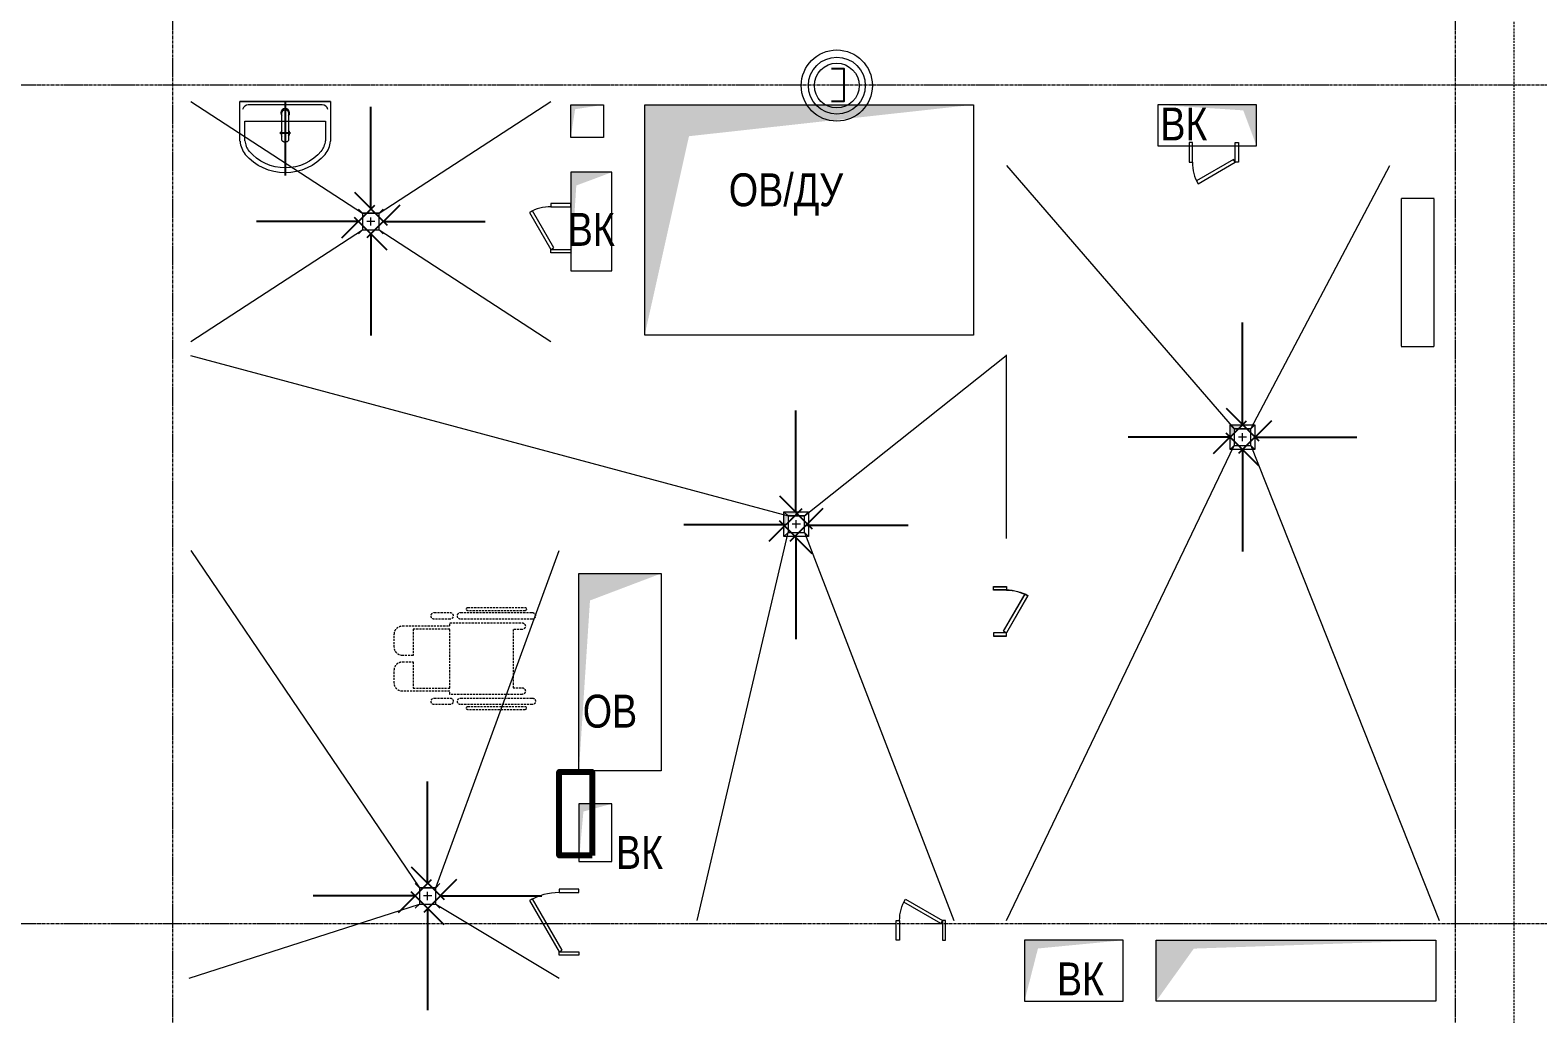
# Model space of a CAD drawing. Header units: millimetres. Extents: x -65509 to 912790, y 446 to 713294.
# Drawn here: x 223330 to 232498, y 340030 to 346010 of the extents above; entities that cross this region are included whole.
import ezdxf

# ---------------------------------------------------------------- set-up
doc = ezdxf.new("R2010")
doc.units = ezdxf.units.MM
for name, pattern in [('CENTER2', [28.575, 19.05, -3.175, 3.175, -3.175]), ('DASHED', [19.05, 12.7, -6.35]), ('HIDDEN2', [4.7625, 3.175, -1.5875])]:
    doc.linetypes.add(name, pattern=pattern)
doc.layers.get('Defpoints').update_dxf_attribs({"color": 250})
for name, color, linetype, lineweight in [('АИ_Сантехника', 4, 'Continuous', 0), ('АР_Двери_лючки', 222, 'Continuous', 0), ('АР_Отверстия', 250, 'Continuous', 9), ('АР_Сантехника_МГН', 4, 'Continuous', 0), ('ВК_Шахты', 250, 'Continuous', 9), ('КМ_Фахверки', 250, 'Continuous', 25), ('ОВ_Шахты', 250, 'Continuous', 5), ('РД_Оси_100', 250, 'Continuous', 0), ('РД_Разуклонка к трапам', 124, 'Continuous', 0)]:
    doc.layers.add(name, color=color, linetype=linetype, lineweight=lineweight)
doc.layers.add('АР_Делит', color=250, linetype='Continuous', lineweight=0, plot=False)
doc.layers.add('АР_Отопительные приборы', color=1, linetype='HIDDEN2', lineweight=0, true_color=0xff0000)
doc.styles.add('style1', font='ARIALN.TTF')
doc.dimstyles.new('scale_100', dxfattribs={"dimtxt": 250, "dimasz": 125, "dimexe": 60, "dimexo": 100, "dimgap": 30, "dimtad": 1, "dimdec": 0, "dimdsep": 46, "dimtxsty": 'style1', "dimblk": 'OBLIQUE', "dimcen": 150, "dimdle": 60, "dimclrd": 256, "dimclre": 256, "dimclrt": 256, "dimadec": 0, "dimazin": 0, "dimtfac": 1, "dimtdec": 0, "dimtmove": 1, "dimatfit": 3, "dimldrblk": 'OBLIQUE', "dimfxl": 1, "dimtolj": 1, "dimtzin": 0, "dimarcsym": 0})

# ---------------------------------------------------------------- blocks, each defined once
blk = doc.blocks.new('_Oblique')
at = {"color": 0, "linetype": 'ByBlock', "lineweight": -2}
blk.add_line((-0.5, -0.5), (0.5, 0.5), dxfattribs=at)
blk = doc.blocks.new('A$Cd7e03b91')
at = {"layer": 'РД_Разуклонка к трапам', "lineweight": 0}
for p, q in [((-100, 100), (-150, 150)), ((-50, 0), (50, 0)), ((0, -50), (0, 50)), ((100, 100), (150, 150)), ((-100, -100), (-150, -150)), ((100, -100), (150, -150))]:
    blk.add_line(p, q, dxfattribs=at)
blk.add_lwpolyline([(-100, 100), (100, 100), (100, -100), (-100, -100), (-100, 100)], dxfattribs=at)
blk.add_lwpolyline([(-100, 100), (100, 100), (100, -100), (-100, -100), (-100, 100)], dxfattribs=at)
blk = doc.blocks.new('СОШ_2200_АР_ОСИ_М100_28.05.24')
at = {"layer": 'АР_Делит', "color": 5, "linetype": 'DASHED'}
blk.add_lwpolyline([(114955, 135155), (114955, -355), (93595.036, -355), (93595.036, 13855), (94145, 13855), (94145, 68320), (66055, 68320), (66055, 13857.73), (83455, 13857.73), (83455, -355), (45245, -355), (45245, 13145), (44695, 13145), (44695, 26755), (45245, 26755), (45245, 68320), (20455, 68320), (20455, 26755), (27955, 26755), (27955, 13145), (-355, 13145), (-355, 100855)], dxfattribs=at)
at = {"layer": 'РД_Оси_100', "linetype": 'CENTER2'}
for p, q in [((114600, -6155), (114600, 139938.679)), ((119910, 50400), (94200, 50400)), ((119910, 45300), (94200, 45300))]:
    blk.add_line(p, q, dxfattribs=at)
blk.add_lwpolyline([(106800, -6155), (106800, 139938.679)], dxfattribs=at)
blk = doc.blocks.new('otv')
at = {"linetype": 'Continuous'}
blk.add_lwpolyline([(0, -1), (0, 0), (1, 0), (1, -1)], close=True, dxfattribs=at)
blk.add_solid([(0, -1), (0, 0), (0.1346, -0.1366), (1, 0)], dxfattribs=at)
blk = doc.blocks.new('Ф_пеноблок 200')
at = {"layer": 'АР_Делит', "color": 1}
for radius in [216.3, 173, 136.2]:
    blk.add_circle((103.4, -41.9), radius, dxfattribs=at)
at = {"layer": 'КМ_Фахверки'}
blk.add_lwpolyline([(0, -75), (0, 0), (200, 0), (200, -75)], dxfattribs=at)
blk = doc.blocks.new('Раковина 550х435')
for points in [[(-321.9, -242.7, -0.459952), (-321.9, 242.7)], [(-302.8, -219.5, -0.458637), (-302.8, 219.5)]]:
    blk.add_lwpolyline(points, format="xyb")
for points in [[(-241.8, 275), (0, 275), (0, -275), (-241.8, -275)], [(-240.2, 245), (-120, 245), (-120, -245), (-240.2, -245)], [(-20, -224.7), (-20, 224.7)], [(0, -275), (0, 275)]]:
    blk.add_lwpolyline(points)
for centre, radius, start, end in [((-226.7, 122.1), 153.6, 95.62187, 128.26685), ((-226.7, 122.1), 123.6, 95.62187, 128.26685), ((-59.6, 221.7), 39.7, 4.35212, 73.11896), ((-193, 0), 27, 47.79455, 132.20545), ((-70, 0), 27, 227.79455, 132.20545), ((-193, 0), 27, 227.79455, 312.20545), ((-226.7, -122.1), 153.6, 231.73315, 264.37813), ((-226.7, -122.1), 123.6, 231.73315, 264.37813), ((-59.6, -221.7), 39.7, 286.88104, 355.64788)]:
    blk.add_arc(centre, radius, start, end)
blk.add_open_spline([(-232.3, 20), (-233.1, 20), (-233.9, 19.9), (-235.6, 19.6), (-236.4, 19.3), (-238, 18.6), (-238.8, 18.1), (-240.7, 16.8), (-241.7, 15.7), (-243.6, 13.4), (-244.4, 12.2), (-245.6, 9.4), (-246.1, 8), (-246.9, 5.2), (-247.1, 3.7), (-247.3, 1.6), (-247.3, 0.8), (-247.3, -0.6), (-247.3, -1.3), (-247.2, -2.7), (-247.1, -3.5), (-246.7, -5.9), (-246.3, -7.7), (-244.9, -11.1), (-244.1, -12.7), (-242.2, -15.3), (-241.2, -16.3), (-238.9, -18.1), (-237.7, -18.8), (-235.4, -19.6), (-234.4, -19.9), (-233.2, -20), (-233, -20), (-232.8, -20), (-232.7, -20), (-232.6, -20), (-232.5, -20), (-232.3, -20), (-232.3, -20), (-232.3, -20), (-232.3, -20), (-232.2, -20), (-232.2, -20), (-232.1, -20), (-232.1, -20), (-232, -20), (-231.9, -20), (-231.6, -20), (-231.4, -20), (-230.9, -20), (-230.6, -20), (-229.5, -20), (-228.8, -20), (-226.7, -20), (-225.2, -20), (-220.8, -20), (-217.9, -20), (-208.7, -20), (-202.4, -20), (-182.7, -20), (-168.5, -20), (-150.2, -20), (-147, -20), (-137.3, -20), (-130.6, -20), (-110.2, -20), (-95.8, -20), (-77.8, -20), (-74.7, -20), (-71.5, -20), (-71.2, -20), (-70.9, -20), (-70.8, -20), (-70.5, -20), (-70.4, -20), (-70.3, -20), (-70.2, -20), (-70.1, -20), (-70.1, -20), (-70, -20), (-70, -20), (-70, -20), (-70, -20), (-70, -20), (-70, -20), (-69.9, -20), (-69.9, -20), (-69.9, -20), (-69.8, -20), (-69.7, -20), (-69.7, -20), (-69.5, -20), (-69.3, -20), (-68.9, -20), (-68.6, -20), (-67.8, -19.9), (-67.2, -19.8), (-65.5, -19.5), (-64.3, -19.2), (-62, -18.4), (-60.9, -17.9), (-58.7, -16.6), (-57.7, -15.8), (-55.8, -14.1), (-54.9, -13.2), (-53.4, -11.2), (-52.7, -10.1), (-51.6, -7.9), (-51.1, -6.7), (-50.5, -4.4), (-50.2, -3.3), (-50, -1.5), (-50, -0.9), (-50, 0.1), (-50, 0.4), (-50, 1.2), (-50.1, 1.6), (-50.2, 2.7), (-50.3, 3.5), (-50.8, 5.7), (-51.3, 7.2), (-52.6, 10.1), (-53.5, 11.4), (-55.6, 13.9), (-56.8, 15.1), (-59.4, 17), (-60.8, 17.8), (-63.7, 19), (-65.2, 19.5), (-66.9, 19.8), (-67.1, 19.8), (-67.8, 19.9), (-68.3, 19.9), (-68.9, 20), (-69, 20), (-69.3, 20), (-69.5, 20), (-69.8, 20), (-69.9, 20), (-70, 20), (-70, 20), (-70, 20), (-70, 20), (-70.1, 20), (-70.1, 20), (-70.1, 20), (-70.2, 20), (-70.3, 20), (-70.4, 20), (-70.7, 20), (-70.8, 20), (-71.3, 20), (-71.7, 20), (-72.7, 20), (-73.4, 20), (-75.4, 20), (-76.7, 20), (-80.7, 20), (-83.4, 20), (-91.3, 20), (-96.4, 20), (-111.7, 20), (-121.5, 20), (-149.9, 20), (-167.5, 20), (-201.6, 20), (-217.8, 20), (-232.3, 20)], degree=3, knots=[0, 0, 0, 0, 0.153365, 0.153365, 0.30673, 0.30673, 0.460095, 0.460095, 0.703256, 0.703256, 0.946417, 0.946417, 1.189578, 1.189578, 1.432739, 1.432739, 1.565545, 1.565545, 1.691125, 1.691125, 1.816705, 1.816705, 2.111192, 2.111192, 2.405679, 2.405679, 2.645118, 2.645118, 2.884557, 2.884557, 3.077844, 3.077844, 3.107789, 3.107789, 3.118001, 3.118001, 3.138423, 3.138423, 3.141442, 3.141442, 3.141976, 3.141976, 3.142511, 3.142511, 3.143579, 3.143579, 3.145716, 3.145716, 3.14999, 3.14999, 3.158538, 3.158538, 3.175635, 3.175635, 3.209827, 3.209827, 3.278213, 3.278213, 3.414983, 3.414983, 3.688524, 3.688524, 3.745517, 3.745517, 3.859502, 3.859502, 4.087472, 4.087472, 4.133346, 4.133346, 4.136438, 4.136438, 4.138418, 4.138418, 4.140015, 4.140015, 4.140937, 4.140937, 4.141313, 4.141313, 4.141684, 4.141684, 4.142394, 4.142394, 4.143815, 4.143815, 4.146658, 4.146658, 4.152342, 4.152342, 4.163711, 4.163711, 4.186448, 4.186448, 4.231923, 4.231923, 4.322872, 4.322872, 4.504772, 4.504772, 4.686671, 4.686671, 4.86857, 4.86857, 5.05047, 5.05047, 5.232369, 5.232369, 5.414268, 5.414268, 5.596168, 5.596168, 5.695139, 5.695139, 5.756437, 5.756437, 5.817734, 5.817734, 5.940329, 5.940329, 6.172478, 6.172478, 6.404627, 6.404627, 6.636776, 6.636776, 6.868925, 6.868925, 7.101074, 7.101074, 7.139346, 7.139346, 7.215891, 7.215891, 7.233819, 7.233819, 7.269676, 7.269676, 7.283061, 7.283061, 7.283218, 7.283218, 7.283375, 7.283375, 7.28369, 7.28369, 7.28432, 7.28432, 7.285579, 7.285579, 7.288098, 7.288098, 7.293136, 7.293136, 7.303211, 7.303211, 7.323361, 7.323361, 7.363661, 7.363661, 7.444261, 7.444261, 7.605462, 7.605462, 7.927863, 7.927863, 8.283185, 8.283185, 8.283185, 8.283185])
at = {"layer": 'Defpoints'}
blk.add_line((-193, -32.4), (-193, 32.4), dxfattribs=at)
blk.add_lwpolyline([(0, 0), (-450, 0)], dxfattribs=at)
blk = doc.blocks.new('Коляска')
at = {"layer": 'АИ_Сантехника', "linetype": 'DASHED', "lineweight": 0}
for p, q in [((-279.8, 116.6), (-279.8, -318.4)), ((-239.8, -318.4), (-239.8, 116.6)), ((239.8, 116.6), (239.8, -318.4)), ((279.8, -318.4), (279.8, 116.6)), ((-310.9, 71.7), (-310.9, -273.5)), ((-290.9, -273.5), (-290.9, 71.7)), ((-217.5, 55), (-217.5, -385)), ((-177.5, 0), (-177.5, 55)), ((177.5, 0), (-177.5, 0)), ((177.5, 55), (177.5, 0)), ((217.5, -385), (217.5, 55)), ((290.9, 71.7), (290.9, -273.5)), ((310.9, -273.5), (310.9, 71.7)), ((-279.8, -383.4), (-279.8, -478.4)), ((-239.8, -478.4), (-239.8, -383.4)), ((-217.5, -385), (-199, -385)), ((-199, -385), (-199, -671.7)), ((-179, -606.7), (-179, -385)), ((-179, -385), (179, -385)), ((179, -385), (179, -606.7)), ((199, -671.7), (199, -385)), ((199, -385), (217.5, -385)), ((239.8, -383.4), (239.8, -478.4)), ((279.8, -478.4), (279.8, -383.4)), ((-19, -606.7), (-179, -606.7)), ((-19, -671.7), (-19, -606.7)), ((179, -606.7), (19, -606.7)), ((19, -606.7), (19, -671.7)), ((-149, -721.7), (-69, -721.7)), ((69, -721.7), (149, -721.7))]:
    blk.add_line(p, q, dxfattribs=at)
for centre, radius, start, end in [((-259.8, 116.6), 20, 0, 180), ((259.8, 116.6), 20, 0, 180), ((-300.9, 71.7), 10, 0, 180), ((-197.5, 55), 20, 0, 180), ((197.5, 55), 20, 0, 180), ((300.9, 71.7), 10, 0, 180), ((-300.9, -273.5), 10, 180, 0), ((300.9, -273.5), 10, 180, 0), ((-259.8, -318.4), 20, 180, 0), ((-259.8, -383.4), 20, 0, 180), ((259.8, -318.4), 20, 180, 0), ((259.8, -383.4), 20, 0, 180), ((-259.8, -478.4), 20, 180, 0), ((259.8, -478.4), 20, 180, 0), ((-149, -671.7), 50, 180, 270), ((-69, -671.7), 50, 270, 0), ((69, -671.7), 50, 180, 270), ((149, -671.7), 50, 270, 0)]:
    blk.add_arc(centre, radius, start, end, dxfattribs=at)
blk = doc.blocks.new('Side_DPR_900')
at = {"layer": 'АР_Отопительные приборы'}
blk.add_lwpolyline([(-450, -100), (450, -100), (450, 100), (-450, 100)], close=True, dxfattribs=at)

msp = doc.modelspace()

# ---------------------------------------------------------------- linework, layer by layer
at = {"layer": 'АР_Двери_лючки', "color": 222, "linetype": 'Continuous', "lineweight": 0}
for points in [[(230397.037, 345326.734), (230377.037, 345326.734), (230377.037, 345206.734), (230397.037, 345206.734)], [(230657.037, 345326.734), (230677.037, 345326.734), (230677.037, 345206.734), (230657.037, 345206.734)], [(230657.037, 345206.734), (230647.037, 345224.054), (230421.87, 345094.054), (230431.87, 345076.734)], [(226497.158, 344676.734), (226514.479, 344686.734), (226384.479, 344911.9), (226367.158, 344901.9)], [(226617.158, 344936.734), (226617.158, 344956.734), (226497.158, 344956.734), (226497.158, 344936.734)], [(226617.158, 344676.734), (226617.158, 344656.734), (226497.158, 344656.734), (226497.158, 344676.734)], [(229187.158, 342607.097), (229187.158, 342627.097), (229267.158, 342627.097), (229267.158, 342607.097)], [(229187.158, 342605.553), (229187.158, 342625.553), (229267.158, 342625.553), (229267.158, 342605.553)], [(229267.158, 342347.097), (229249.838, 342357.097), (229379.838, 342582.263), (229397.158, 342572.263)], [(229267.158, 342345.553), (229249.838, 342355.553), (229379.838, 342580.72), (229397.158, 342570.72)], [(229187.158, 342347.097), (229187.158, 342327.097), (229267.158, 342327.097), (229267.158, 342347.097)], [(229187.158, 342345.553), (229187.158, 342325.553), (229267.158, 342325.553), (229267.158, 342345.553)], [(226667.158, 340766.734), (226667.158, 340786.734), (226547.158, 340786.734), (226547.158, 340766.734)], [(226547.158, 340406.734), (226564.479, 340416.734), (226384.479, 340728.503), (226367.158, 340718.503)], [(228877.157, 340596.734), (228867.157, 340579.413), (228641.99, 340709.413), (228651.99, 340726.734)], [(228617.157, 340476.734), (228597.157, 340476.734), (228597.157, 340596.734), (228617.157, 340596.734)], [(228877.157, 340476.734), (228897.157, 340476.734), (228897.157, 340596.734), (228877.157, 340596.734)], [(226667.158, 340406.734), (226667.158, 340386.734), (226547.158, 340386.734), (226547.158, 340406.734)]]:
    msp.add_lwpolyline(points, close=True, dxfattribs=at)
for centre, radius, start, end in [((230657.037, 345206.734), 260, 180, 210), ((226497.158, 344676.734), 260, 90, 120), ((226547.158, 340406.734), 360, 90, 120)]:
    msp.add_arc(centre, radius, start, end, dxfattribs=at)
at = {"layer": 'АР_Двери_лючки', "color": 222, "linetype": 'Continuous', "lineweight": 0, "extrusion": (0, 0, -1)}
for centre, start, end in [((-229267.158, 342347.097), 90, 120), ((-229267.158, 342345.553), 90, 120), ((-228877.157, 340596.734), 0, 30)]:
    msp.add_arc(centre, 260, start, end, dxfattribs=at)
at = {"layer": 'АР_Делит', "lineweight": 80}
msp.add_lwpolyline([(226747.158, 340991.798), (226547.158, 340991.798), (226547.158, 341501.798), (226747.158, 341501.798)], close=True, dxfattribs=at)
at = {"layer": 'РД_Разуклонка к трапам', "ltscale": 2}
for points in [[(224307.162, 345576.733), (225352.159, 344897.209), (225452.159, 344897.209), (226497.159, 345576.733)], [(229267.159, 345186.733), (230652.159, 343585.86), (230752.159, 343585.86), (231597.159, 345186.733)], [(224307.162, 344117.684), (225352.159, 344797.209), (225452.159, 344797.209), (226497.159, 344117.684)], [(224305.983, 344031.679), (227938.725, 343056.679), (228038.725, 343056.679), (229265.983, 344031.679)], [(229267.159, 342918.731), (229267.159, 344036.733)], [(229267.159, 340596.733), (230652.159, 343485.86), (230752.159, 343485.86), (231897.159, 340596.733)], [(227387.158, 340596.733), (227938.725, 342956.679), (228038.725, 342956.679), (228947.158, 340596.734)], [(224307.159, 342846.733), (225697.158, 340796.733), (225797.158, 340796.733), (226547.159, 342846.733)], [(224297.159, 340246.733), (225697.158, 340696.733), (225797.158, 340696.733), (226547.159, 340246.733)]]:
    msp.add_lwpolyline(points, dxfattribs=at)

# ---------------------------------------------------------------- block references
at = {"layer": 'АИ_Сантехника', "rotation": 90}
msp.add_blockref('Раковина 550х435', (224881.351, 345576.733), dxfattribs=at)
at = {"layer": 'АР_Отверстия', "color": 1}
for p, xscale, yscale in [((227067.159, 345556.733), 2000, 1400), ((226667.159, 342706.733), 500, 1200), ((230177.158, 340476.733), 1700, 370)]:
    msp.add_blockref('otv', p, dxfattribs=dict(at, xscale=xscale, yscale=yscale))
at = {"layer": 'АР_Отопительные приборы', "rotation": 90}
msp.add_blockref('Side_DPR_900', (231767.156, 344536.733), dxfattribs=at)
at = {"layer": 'АР_Сантехника_МГН', "xscale": -1, "rotation": 270}
msp.add_blockref('Коляска', (226266.477, 342189.467), dxfattribs=at)
at = {"layer": 'ВК_Шахты', "color": 1}
for p, xscale, yscale, rotation in [((226617.159, 345556.733), 200, 200, 359.9999782468097), ((226617.159, 345146.452), -600, 250, 89.99997824680972), ((230627.159, 343610.86), 150, 150, 359.9999782468097), ((226667.16, 341306.733), -350, 200, 89.99997824680972), ((229376.361, 340476.823), -370, 600, 89.99997824680972)]:
    msp.add_blockref('otv', p, dxfattribs=dict(at, xscale=xscale, yscale=yscale, rotation=rotation))
at = {"layer": 'ВК_Шахты'}
for p, xscale, yscale in [((230787.524, 345556.733), -600, 250), ((227913.725, 343081.679), 150, 150)]:
    msp.add_blockref('otv', p, dxfattribs=dict(at, xscale=xscale, yscale=yscale))
at = {"layer": 'КМ_Фахверки', "rotation": 270}
msp.add_blockref('Ф_пеноблок 200', (228277.159, 345776.733), dxfattribs=at)
at = {"layer": 'РД_Оси_100'}
msp.add_blockref('СОШ_2200_АР_ОСИ_М100_28.05.24', (117397.159, 295276.733), dxfattribs=at)
at = {"layer": 'РД_Разуклонка к трапам', "color": 254, "ltscale": 2, "xscale": -0.5000000000000002, "yscale": 0.5000000000000002, "zscale": 0.5}
for p in [(225402.159, 344847.209), (227988.725, 343006.679), (225747.158, 340746.733)]:
    msp.add_blockref('A$Cd7e03b91', p, dxfattribs=at)
at = {"layer": 'РД_Разуклонка к трапам', "ltscale": 2, "xscale": -0.5000000000000002, "yscale": 0.5000000000000002, "zscale": 0.5}
msp.add_blockref('A$Cd7e03b91', (230702.159, 343535.86), dxfattribs=at)

# ---------------------------------------------------------------- texts
at = {"layer": 'АР_Отверстия', "insert": (227926.159, 345010.733), "char_height": 200, "width": 3740.42675, "attachment_point": 5, "style": 'style1'}
msp.add_mtext('ОВ/ДУ', dxfattribs=at)
at = {"layer": 'ВК_Шахты', "char_height": 200, "attachment_point": 5, "style": 'style1'}
for insert, width in [((230345.451, 345439.735), 600), ((226742.158, 344798.943), 250.00023), ((227035.434, 341010.79), 500.00023), ((229716.781, 340241.822), 539.16014)]:
    msp.add_mtext('ВК', dxfattribs=dict(at, insert=insert, width=width))
at = {"layer": 'ОВ_Шахты', "insert": (226855.884, 341868.355), "char_height": 200, "width": 1850, "attachment_point": 5, "style": 'style1'}
msp.add_mtext('ОВ', dxfattribs=at)

# ---------------------------------------------------------------- leaders
at = {"layer": 'РД_Разуклонка к трапам', "color": 254, "ltscale": 2}
for points in [[(225402.211, 344924.281), (225402.211, 345543.56)], [(225326.127, 344847.209), (224706.848, 344847.209)], [(225478.192, 344847.209), (226097.47, 344847.209)], [(225402.211, 344772.217), (225402.211, 344152.938)], [(227986.075, 343078.391), (227986.075, 343697.67)], [(227924.944, 343002.562), (227305.665, 343002.562)], [(228050.602, 343001.319), (228669.881, 343001.319)], [(227986.075, 342926.327), (227986.075, 342307.048)], [(225747.21, 340823.806), (225747.21, 341443.085)], [(225671.126, 340746.733), (225051.847, 340746.733)], [(225823.19, 340746.733), (226442.469, 340746.733)], [(225747.21, 340671.742), (225747.21, 340052.463)]]:
    msp.add_leader(points, dimstyle='scale_100', override={"dimasz": 200, "dimgap": 30, "dimtad": 0}, dxfattribs=at)
at = {"layer": 'РД_Разуклонка к трапам', "ltscale": 2}
for points in [[(230702.21, 343612.933), (230702.21, 344232.212)], [(230626.126, 343535.86), (230006.848, 343535.86)], [(230778.191, 343535.86), (231397.47, 343535.86)], [(230702.21, 343460.869), (230702.21, 342841.59)]]:
    msp.add_leader(points, dimstyle='scale_100', override={"dimasz": 200, "dimgap": 30, "dimtad": 0}, dxfattribs=at)

doc.saveas('drawing.dxf')
